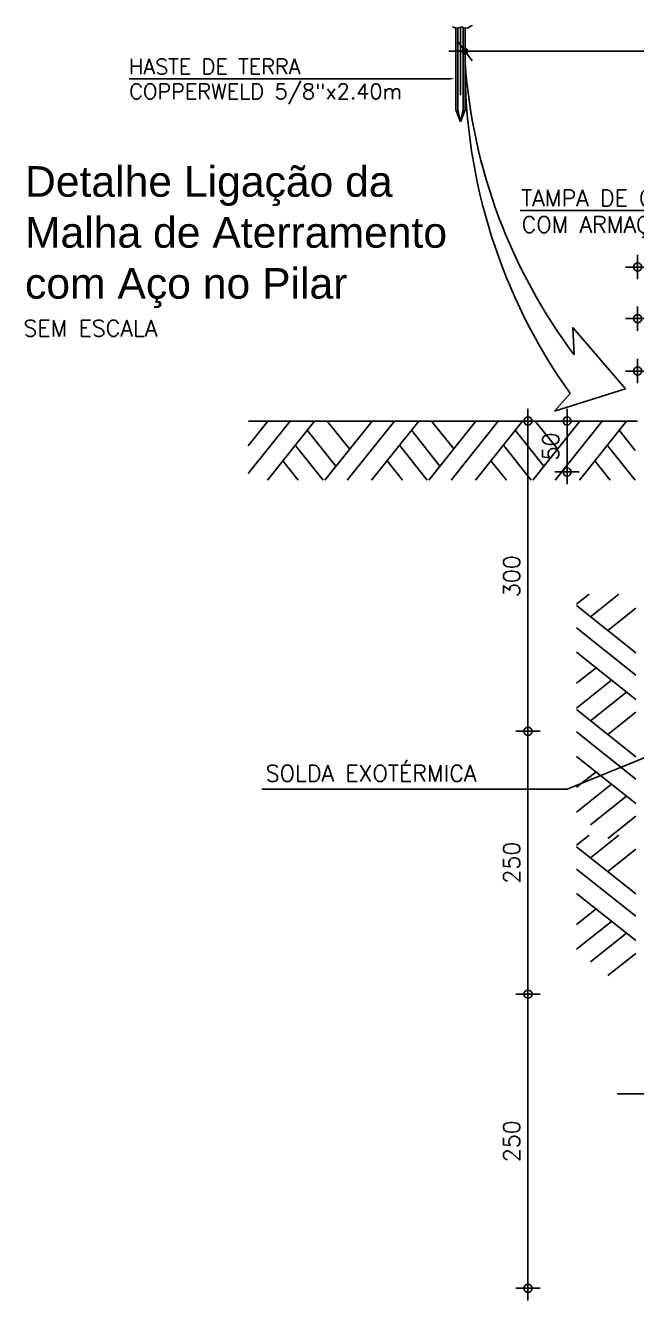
# Model space of a CAD drawing. Header units: millimetres. Extents: x 0 to 114, y 0 to 82.
# Drawn here: x 77.45 to 82.85, y 2.41 to 13.67 of the extents above; entities that cross this region are included whole.
import ezdxf

# ---------------------------------------------------------------- set-up
doc = ezdxf.new("R2010")
doc.units = ezdxf.units.MM
doc.linetypes.add('DASHDOT', pattern=[1, 0.5, -0.25, 0, -0.25])
for name, color, linetype in [('01', 7, 'Continuous'), ('3', 3, 'Continuous'), ('COTAS', 252, 'Continuous'), ('LEGENDA', 2, 'Continuous'), ('NORMO-DET', 2, 'Continuous'), ('SOLID', 254, 'Continuous')]:
    doc.layers.add(name, color=color, linetype=linetype)
doc.styles.add('140-50', font='arial.ttf', dxfattribs={"height": 0.3})
doc.styles.add('60-100', font='romans.shx', dxfattribs={"height": 0.16})
doc.styles.add('60-125', font='romans.shx', dxfattribs={"height": 0.2})
doc.styles.add('60-50', font='romans.shx', dxfattribs={"height": 0.08})

# ---------------------------------------------------------------- blocks, each defined once
blk = doc.blocks.new('cruzcortada')
at = {"color": 0, "linetype": 'ByBlock', "lineweight": -2}
for q in [(-1.5, 0), (0, 1.5), (1.5, 0), (0, -1.5)]:
    blk.add_line((0, 0), q, dxfattribs=at)
blk.add_circle((0, 0), 0.5, dxfattribs=at)
blk = doc.blocks.new('A$C05F867AE')
at = {"color": 254}
for p, q in [((-3.7176, 10.3497), (-3.7176, 9.7471)), ((-3.7022, 10.3499), (-3.7022, 9.7489)), ((-3.6653, 10.353), (-3.6653, 9.7489)), ((-3.6501, 10.3496), (-3.6501, 9.7471))]:
    blk.add_line(p, q, dxfattribs=at)
at = {"color": 7, "linetype": 'DASHDOT'}
blk.add_line((-3.6838, 10.3554), (-3.6838, 9.6582), dxfattribs=at)
at = {"color": 254, "linetype": 'Continuous'}
for p in [(-3.7176, 9.7471), (-3.7022, 9.7489), (-3.6653, 9.7489), (-3.6501, 9.7471)]:
    blk.add_line(p, (-3.6838, 9.6582), dxfattribs=at)
at = {"color": 7}
for centre, radius, start, end in [((-3.714, 10.3884), 0.0388, 223.48734, 262.10726), ((-3.7107, 10.4122), 0.0628, 262.10726, 301.9535), ((-3.6442, 10.4122), 0.0628, 238.0465, 277.89274), ((-3.6409, 10.3884), 0.0388, 277.89274, 316.51266), ((-3.5979, 10.3476), 0.0205, 83.50984, 136.51266)]:
    blk.add_arc(centre, radius, start, end, dxfattribs=at)
at = {"layer": '01'}
for p, q in [((-2.4689, 7.6945), (-2.8573, 8.1458)), ((-2.8573, 8.1458), (-2.8465, 7.9451)), ((-2.9907, 7.5288), (-2.4689, 7.6945)), ((-2.876, 7.6604), (-2.9907, 7.5288))]:
    blk.add_line(p, q, dxfattribs=at)
for centre, radius, start, end in [((0.4113, 10.3883), 4.0722, 184.16546, 216.86831), ((0.5083, 10.0769), 4.1585, 179.7848, 215.52719)]:
    blk.add_arc(centre, radius, start, end, dxfattribs=at)
at = {"layer": '3', "color": 252}
for p, q in [((-4.9387, 7.4573), (-5.2481, 7.0699)), ((-5.1031, 7.4573), (-5.2481, 7.2757)), ((-4.7595, 7.4573), (-5.1068, 7.0224)), ((-4.3353, 7.4573), (-4.6827, 7.0224)), ((-4.6661, 7.4573), (-4.5018, 7.2515)), ((-4.171, 7.4573), (-4.5183, 7.0224)), ((-3.9917, 7.4573), (-4.339, 7.0224)), ((-3.5696, 7.4573), (-3.917, 7.0224)), ((-3.8983, 7.4573), (-3.734, 7.2515)), ((-3.4053, 7.4573), (-3.7526, 7.0224)), ((-3.226, 7.4573), (-3.5734, 7.0224)), ((-2.804, 7.4573), (-3.1513, 7.0224)), ((-3.1326, 7.4573), (-2.9683, 7.2515)), ((-2.6396, 7.4573), (-2.987, 7.0224)), ((-2.4603, 7.4573), (-2.8077, 7.0224)), ((-4.8136, 7.3895), (-4.6026, 7.1253)), ((-4.0458, 7.3895), (-3.8348, 7.1253)), ((-3.2802, 7.3895), (-3.0691, 7.1253)), ((-2.5145, 7.3895), (-2.3963, 7.2415)), ((-4.9014, 7.2796), (-4.696, 7.0224)), ((-4.1336, 7.2796), (-3.9282, 7.0224)), ((-3.3679, 7.2796), (-3.1625, 7.0224)), ((-2.6023, 7.2796), (-2.3969, 7.0224)), ((-4.9929, 7.165), (-4.879, 7.0224)), ((-4.2251, 7.165), (-4.1112, 7.0224)), ((-3.4595, 7.165), (-3.3455, 7.0224)), ((-2.6938, 7.165), (-2.5799, 7.0224)), ((-2.7364, 6.1829), (-2.828, 6.1098)), ((-2.5166, 6.1829), (-2.7251, 6.0164)), ((-2.3931, 5.7512), (-2.828, 6.0985)), ((-2.3931, 6.0799), (-2.5989, 5.9155)), ((-2.3931, 5.5869), (-2.828, 5.9342)), ((-2.3931, 5.4076), (-2.828, 5.7549)), ((-2.6854, 5.641), (-2.828, 5.5271)), ((-2.5708, 5.5495), (-2.828, 5.3441)), ((-2.4609, 5.4617), (-2.7251, 5.2507)), ((-2.3931, 4.9855), (-2.828, 5.3329)), ((-2.3931, 5.3142), (-2.5989, 5.1499)), ((-2.3931, 4.8212), (-2.828, 5.1685)), ((-2.3931, 4.6419), (-2.828, 4.9893)), ((-2.6854, 4.8753), (-2.828, 4.7614)), ((-2.5708, 4.7838), (-2.828, 4.5784)), ((-2.4609, 4.6961), (-2.7251, 4.485)), ((-2.3931, 4.5485), (-2.5989, 4.3842)), ((-2.7364, 4.4082), (-2.828, 4.335)), ((-2.3931, 3.9764), (-2.828, 4.3238)), ((-2.5166, 4.4082), (-2.7251, 4.2416)), ((-2.3931, 4.3051), (-2.5989, 4.1408)), ((-2.3931, 3.8121), (-2.828, 4.1595)), ((-2.3931, 3.6328), (-2.828, 3.9802)), ((-2.6854, 3.8663), (-2.828, 3.7523)), ((-2.5708, 3.7748), (-2.828, 3.5693)), ((-2.4609, 3.687), (-2.7251, 3.476)), ((-2.3931, 3.5394), (-2.5989, 3.3751))]:
    blk.add_line(p, q, dxfattribs=at)
at = {"layer": 'SOLID', "color": 8}
for p, q in [((-3.7024, 10.2509), (-3.5978, 10.1091)), ((-0.4713, 10.18), (-3.7686, 10.18)), ((-3.76, 9.9762), (-6.1257, 9.9762)), ((-3.243, 9.0077), (-1.1329, 9.0077)), ((-3.187, 7.3973), (-3.187, 5.2335)), ((-2.8984, 7.1423), (-2.8984, 7.3973)), ((-3.187, 5.1135), (-3.187, 3.2991)), ((-3.187, 3.1791), (-3.187, 1.134))]:
    blk.add_line(p, q, dxfattribs=at)
at = {"layer": 'SOLID', "color": 255}
for p, q in [((-2.3789, 7.4573), (-5.246, 7.4573)), ((-1.41, 2.5046), (-2.5304, 2.5046))]:
    blk.add_line(p, q, dxfattribs=at)
at = {"layer": 'SOLID', "color": 252}
for p in [(-0.1651, 5.8659), (-5.1475, 4.7469)]:
    blk.add_line(p, (-2.8967, 4.7469), dxfattribs=at)
at = {"layer": 'SOLID', "color": 8, "const_width": 0.02}
blk.add_lwpolyline([(-3.6501, 10.19, 1), (-3.6501, 10.17, 1)], format="xyb", close=True, dxfattribs=at)
at = {"layer": 'SOLID', "color": 8}
blk.add_circle((-3.6501, 10.18), 0.0199, dxfattribs=at)
blk.add_solid([(-3.7656, 9.9695), (-3.7656, 9.983), (-3.7251, 9.9762)], dxfattribs=at)
for p, xscale, yscale, zscale, rotation in [((-2.3789, 8.5906), 0.0599999999999454, 0.0599999999999454, 0.0599999999999454, 180), ((-2.3789, 8.2111), 0.0599999999999454, 0.0599999999999454, 0.0599999999999454, 180), ((-2.3789, 7.8249), 0.0599999999999454, 0.0599999999999454, 0.0599999999999454, 180), ((-3.187, 7.4573), 0.06000000000008401, 0.06000000000008401, 0.06000000000008401, 90), ((-2.8984, 7.4573), 0.06000000000008401, 0.06000000000008401, 0.06000000000008401, 90), ((-2.8984, 7.0823), 0.06000000000008401, 0.06000000000008401, 0.06000000000008401, 270), ((-3.187, 5.1735), 0.06000000000008401, 0.06000000000008401, 0.06000000000008401, 270), ((-3.187, 5.1735), 0.06000000000008401, 0.06000000000008401, 0.06000000000008401, 90), ((-3.187, 3.2391), 0.06000000000008401, 0.06000000000008401, 0.06000000000008401, 270), ((-3.187, 3.2391), 0.06000000000008401, 0.06000000000008401, 0.06000000000008401, 90), ((-3.187, 1.074), 0.06000000000008401, 0.06000000000008401, 0.06000000000008401, 270)]:
    blk.add_blockref('cruzcortada', p, dxfattribs=dict(at, xscale=xscale, yscale=yscale, zscale=zscale, rotation=rotation))
at = {"layer": 'COTAS', "color": 7, "char_height": 0.12, "attachment_point": 5, "rotation": 90, "style": '60-125'}
for s, insert in [('\\A1;50', (-3.0184, 7.2698)), ('\\A1;300', (-3.307, 6.3154)), ('\\A1;250', (-3.307, 4.2063)), ('\\A1;250', (-3.307, 2.1566))]:
    blk.add_mtext(s, dxfattribs=dict(at, insert=insert))
at = {"layer": 'LEGENDA', "color": 7, "style": '60-50'}
blk.add_text('SEM ESCALA', height=0.12, dxfattribs=at).set_placement((-6.9039, 8.0802))
at = {"layer": 'LEGENDA', "color": 7, "insert": (-6.8922, 9.3331), "char_height": 0.225, "width": 3.459427, "attachment_point": 1, "style": '140-50'}
blk.add_mtext('Detalhe Ligação da Malha de Aterramento com Aço no Pilar', dxfattribs=at)
at = {"layer": 'NORMO-DET', "color": 7, "style": '60-100'}
for s, p in [('HASTE DE TERRA ', (-6.1257, 10.0094)), ('COPPERWELD 5/8"x2.40m', (-6.1241, 9.827))]:
    blk.add_text(s, height=0.1125, dxfattribs=at).set_placement(p)
at = {"layer": 'SOLID', "color": 7, "style": '60-125'}
for s, p in [('TAMPA DE CONCRETO', (-3.2373, 9.0379)), ('COM ARMAÇÃO', (-3.2333, 8.8432)), ('SOLDA EXOTÉRMICA', (-5.1189, 4.8042))]:
    blk.add_text(s, height=0.12, dxfattribs=at).set_placement(p)

msp = doc.modelspace()

# ---------------------------------------------------------------- block references
at = {"color": 7, "xscale": 1.199999999999999, "yscale": 1.199999999999999, "zscale": 1.199999999999999}
msp.add_blockref('A$C05F867AE', (85.713, 1.224), dxfattribs=at)

doc.saveas('drawing.dxf')
